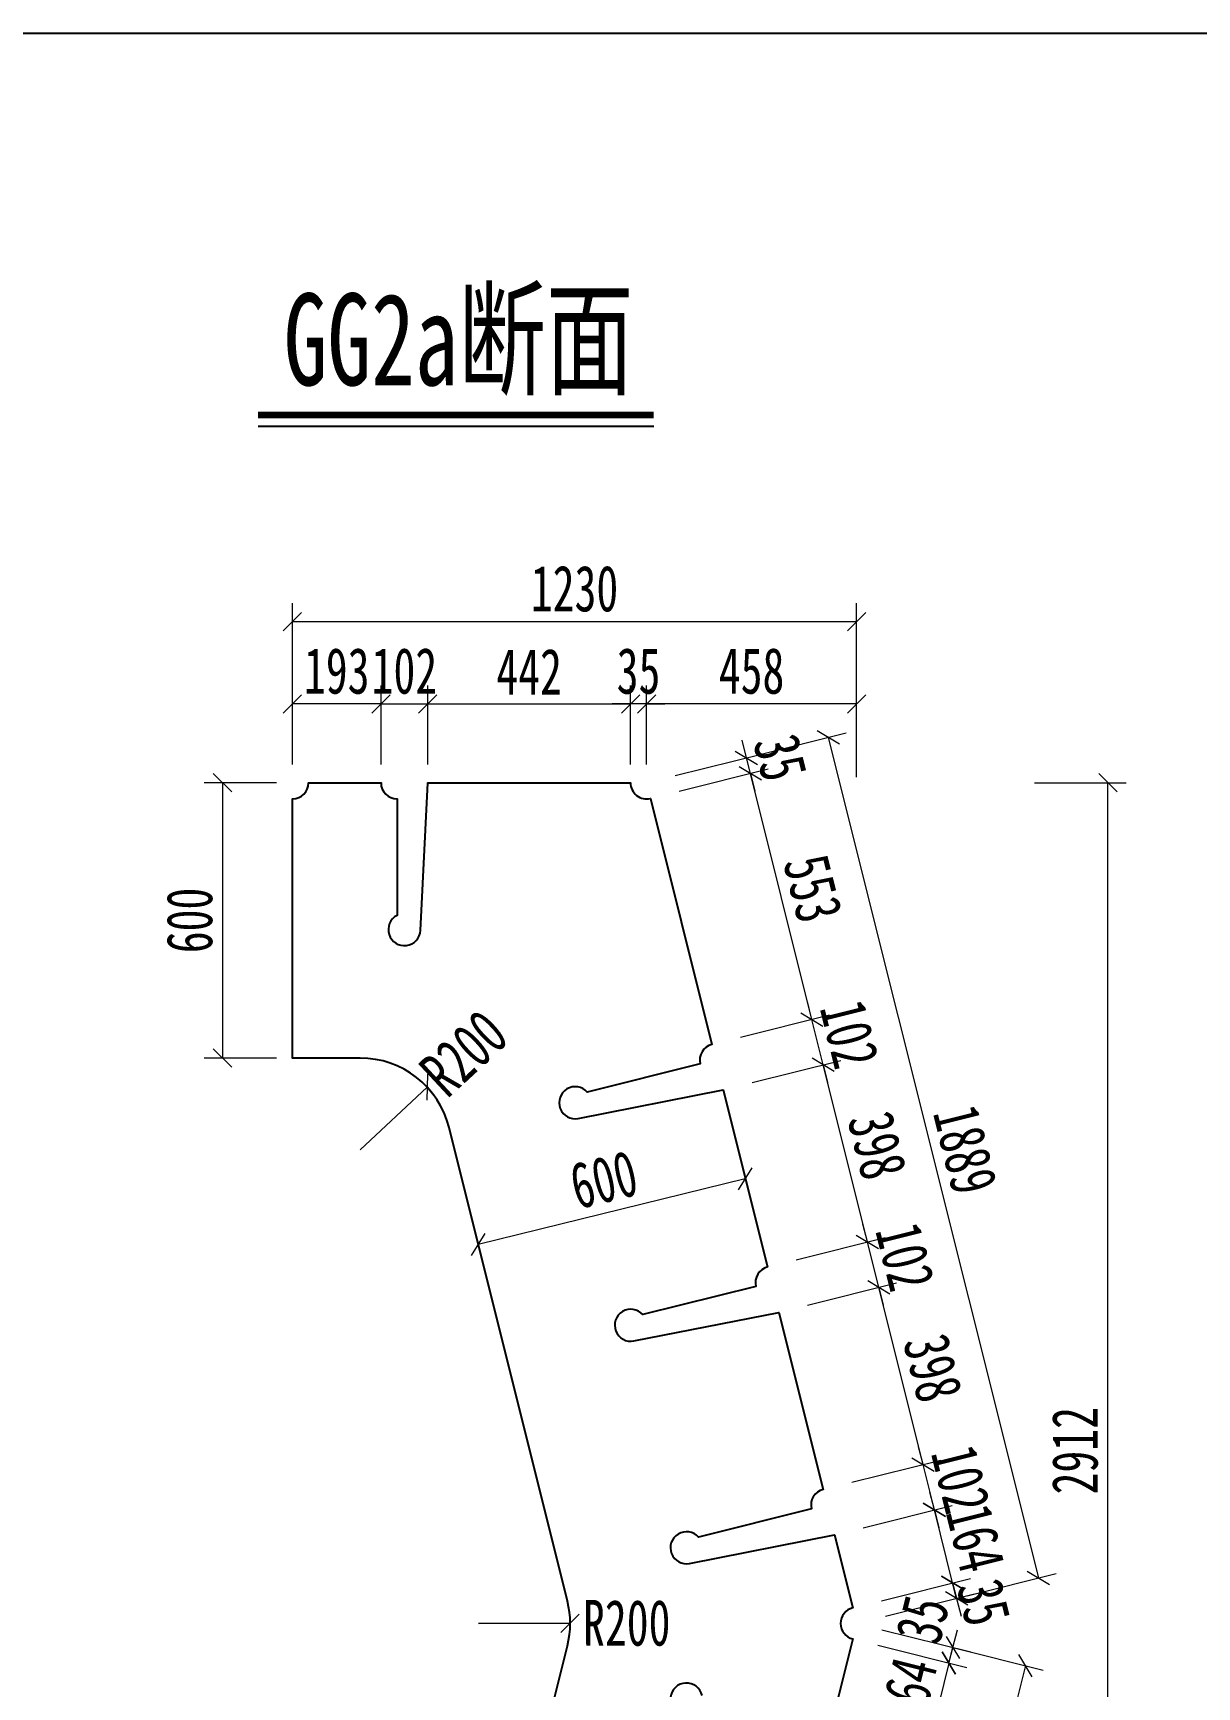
# Model space of a CAD drawing. Header units: millimetres. Extents: x -89049 to 410567, y -307459 to -100425.
# Drawn here: x 143043 to 145581, y -261359 to -257754 of the extents above; entities that cross this region are included whole.
import ezdxf
from ezdxf.enums import TextEntityAlignment as Align

# ---------------------------------------------------------------- set-up
doc = ezdxf.new("R2010")
doc.units = ezdxf.units.MM
doc.layers.get('Defpoints').update_dxf_attribs({"color": 8})
for name, color, linetype, lineweight in [('标注线及字体', 2, 'Continuous', 15), ('细实线', 4, 'Continuous', 15), ('钢板粗线', 1, 'Continuous', 25)]:
    doc.layers.add(name, color=color, linetype=linetype, lineweight=lineweight)
doc.styles.add('111', font='', dxfattribs={"width": 0.7})
doc.styles.get('111').set_extended_font_data('仿宋_GB2312')
doc.dimstyles.new('200', dxfattribs={"dimscale": 0, "dimtxt": 2.5, "dimasz": 1, "dimexe": 1, "dimexo": 1, "dimgap": 0.6, "dimtad": 1, "dimdec": 0, "dimdsep": 46, "dimtxsty": '111', "dimblk": 'OBLIQUE', "dimcen": 0, "dimclrd": 4, "dimclre": 4, "dimclrt": 4, "dimadec": 1, "dimazin": 2, "dimtfac": 1, "dimtdec": 0, "dimtix": 1, "dimtmove": 2, "dimatfit": 3, "dimfxl": 4, "dimfxlon": 1, "dimtolj": 1, "dimlwd": -1, "dimlwe": -1, "dimarcsym": 0})

# ---------------------------------------------------------------- blocks, each defined once
blk = doc.blocks.new('_Oblique')
at = {"color": 0, "linetype": 'ByBlock', "lineweight": -2}
blk.add_line((-0.5, -0.5), (0.5, 0.5), dxfattribs=at)
blk = doc.blocks.new('*D2352')
at = {"layer": 'Defpoints', "color": 0, "transparency": 16777216}
for p in [(143609, -259215.9), (143609, -259387.9), (143802, -259387.9)]:
    blk.add_point(p, dxfattribs=at)
at = {"layer": '细实线', "color": 4, "transparency": 16777216}
for p, q in [((143609, -259347.9), (143609, -259175.9)), ((143802, -259347.9), (143802, -259175.9)), ((143802, -259215.9), (143609, -259215.9))]:
    blk.add_line(p, q, dxfattribs=at)
at = {"layer": '细实线', "color": 4, "transparency": 16777216, "xscale": 40, "yscale": 40, "zscale": 40, "rotation": 180}
blk.add_blockref('_Oblique', (143609, -259215.9), dxfattribs=at)
at = {"layer": '细实线', "color": 4, "transparency": 16777216, "xscale": 40, "yscale": 40, "zscale": 40}
blk.add_blockref('_Oblique', (143802, -259215.9), dxfattribs=at)
at = {"layer": '细实线', "color": 4, "transparency": 16777216, "insert": (143705.5, -259144.4), "char_height": 100, "attachment_point": 5, "style": '111'}
blk.add_mtext('\\A1;193', dxfattribs=at)
blk = doc.blocks.new('*D2353')
at = {"layer": 'Defpoints', "color": 0, "transparency": 16777216}
for p in [(143904, -259215.9), (143802, -259387.8), (143904, -259387.8)]:
    blk.add_point(p, dxfattribs=at)
at = {"layer": '细实线', "color": 4, "transparency": 16777216}
for p, q in [((143802, -259347.8), (143802, -259175.9)), ((143904, -259347.8), (143904, -259175.9)), ((143802, -259215.9), (143762, -259215.9)), ((143802, -259215.9), (143904, -259215.9)), ((143904, -259215.9), (143944, -259215.9))]:
    blk.add_line(p, q, dxfattribs=at)
at = {"layer": '细实线', "color": 4, "transparency": 16777216, "xscale": 40, "yscale": 40, "zscale": 40}
blk.add_blockref('_Oblique', (143802, -259215.9), dxfattribs=at)
at = {"layer": '细实线', "color": 4, "transparency": 16777216, "xscale": 40, "yscale": 40, "zscale": 40, "rotation": 180}
blk.add_blockref('_Oblique', (143904, -259215.9), dxfattribs=at)
at = {"layer": '细实线', "color": 4, "transparency": 16777216, "insert": (143853, -259144.4), "char_height": 100, "attachment_point": 5, "style": '111'}
blk.add_mtext('\\A1;102', dxfattribs=at)
blk = doc.blocks.new('*D2354')
at = {"layer": 'Defpoints', "color": 0, "transparency": 16777216}
for p in [(144346, -259215.9), (143904, -259387.9), (144346, -259387.9)]:
    blk.add_point(p, dxfattribs=at)
at = {"layer": '细实线', "color": 4, "transparency": 16777216}
for p, q in [((143904, -259347.9), (143904, -259175.9)), ((144346, -259347.9), (144346, -259175.9)), ((143904, -259215.9), (144346, -259215.9))]:
    blk.add_line(p, q, dxfattribs=at)
at = {"layer": '细实线', "color": 4, "transparency": 16777216, "xscale": 40, "yscale": 40, "zscale": 40, "rotation": 180}
blk.add_blockref('_Oblique', (143904, -259215.9), dxfattribs=at)
at = {"layer": '细实线', "color": 4, "transparency": 16777216, "xscale": 40, "yscale": 40, "zscale": 40}
blk.add_blockref('_Oblique', (144346, -259215.9), dxfattribs=at)
at = {"layer": '细实线', "color": 4, "transparency": 16777216, "insert": (144125, -259145.5), "char_height": 100, "attachment_point": 5, "style": '111'}
blk.add_mtext('\\A1;442', dxfattribs=at)
blk = doc.blocks.new('*D2355')
at = {"layer": 'Defpoints', "color": 0, "transparency": 16777216}
for p in [(144346, -259215.9), (144346, -259387.8), (144381, -259387.8)]:
    blk.add_point(p, dxfattribs=at)
at = {"layer": '细实线', "color": 4, "transparency": 16777216}
for p, q in [((144346, -259347.8), (144346, -259175.9)), ((144381, -259347.8), (144381, -259175.9)), ((144346, -259215.9), (144306, -259215.9)), ((144381, -259215.9), (144346, -259215.9)), ((144381, -259215.9), (144421, -259215.9))]:
    blk.add_line(p, q, dxfattribs=at)
at = {"layer": '细实线', "color": 4, "transparency": 16777216, "xscale": 40, "yscale": 40, "zscale": 40}
blk.add_blockref('_Oblique', (144346, -259215.9), dxfattribs=at)
at = {"layer": '细实线', "color": 4, "transparency": 16777216, "xscale": 40, "yscale": 40, "zscale": 40, "rotation": 180}
blk.add_blockref('_Oblique', (144381, -259215.9), dxfattribs=at)
at = {"layer": '细实线', "color": 4, "transparency": 16777216, "insert": (144363.5, -259144.4), "char_height": 100, "attachment_point": 5, "style": '111'}
blk.add_mtext('\\A1;35', dxfattribs=at)
blk = doc.blocks.new('*D2356')
at = {"layer": 'Defpoints', "color": 0, "transparency": 16777216}
for p in [(144839, -259036.6), (144839, -259373.7), (143609, -259460.2)]:
    blk.add_point(p, dxfattribs=at)
at = {"layer": '细实线', "color": 4, "transparency": 16777216}
for p, q in [((143609, -259196.6), (143609, -258996.6)), ((144839, -259196.6), (144839, -258996.6)), ((143609, -259036.6), (144839, -259036.6))]:
    blk.add_line(p, q, dxfattribs=at)
at = {"layer": '细实线', "color": 4, "transparency": 16777216, "xscale": 40, "yscale": 40, "zscale": 40, "rotation": 180}
blk.add_blockref('_Oblique', (143609, -259036.6), dxfattribs=at)
at = {"layer": '细实线', "color": 4, "transparency": 16777216, "xscale": 40, "yscale": 40, "zscale": 40}
blk.add_blockref('_Oblique', (144839, -259036.6), dxfattribs=at)
at = {"layer": '细实线', "color": 4, "transparency": 16777216, "insert": (144224, -258965), "char_height": 100, "attachment_point": 5, "style": '111'}
blk.add_mtext('\\A1;1230', dxfattribs=at)
blk = doc.blocks.new('*D2366')
at = {"layer": 'Defpoints', "color": 0, "transparency": 16777216}
for p in [(144830.6, -261254.2), (144790.8, -261413.4), (145000.6, -261465.8)]:
    blk.add_point(p, dxfattribs=at)
at = {"layer": '细实线', "color": 4, "transparency": 16777216}
for p, q in [((144885.2, -261267.9), (145079.2, -261316.4)), ((145040.4, -261306.7), (145050.1, -261267.9)), ((145040.4, -261306.7), (145000.6, -261465.8)), ((144845.4, -261427), (145039.4, -261475.5)), ((145000.6, -261465.8), (144990.9, -261504.6))]:
    blk.add_line(p, q, dxfattribs=at)
at = {"layer": '细实线', "color": 4, "transparency": 16777216, "xscale": 40, "yscale": 40, "zscale": 40}
for p, rotation in [((145040.4, -261306.7), 255.9642839971002), ((145000.6, -261465.8), 75.96428399710024)]:
    blk.add_blockref('_Oblique', p, dxfattribs=dict(at, rotation=rotation))
at = {"layer": '细实线', "color": 4, "transparency": 16777216, "insert": (144951.1, -261368.9), "char_height": 100, "attachment_point": 5, "rotation": 75.9643, "style": '111'}
blk.add_mtext('\\A1;164', dxfattribs=at)
blk = doc.blocks.new('*D2367')
at = {"layer": 'Defpoints', "color": 0, "transparency": 16777216}
for p in [(144839, -261220.3), (144830.6, -261254.2), (145048.9, -261272.8)]:
    blk.add_point(p, dxfattribs=at)
at = {"layer": '细实线', "color": 4, "transparency": 16777216}
for p, q in [((144893.7, -261233.9), (145087.7, -261282.5)), ((145048.9, -261272.8), (145058.6, -261233.9)), ((144885.2, -261267.9), (145079.2, -261316.4)), ((145040.4, -261306.7), (145048.9, -261272.8)), ((145040.4, -261306.7), (145030.7, -261345.5))]:
    blk.add_line(p, q, dxfattribs=at)
at = {"layer": '细实线', "color": 4, "transparency": 16777216, "xscale": 40, "yscale": 40, "zscale": 40}
for p, rotation in [((145048.9, -261272.8), 255.9642839971596), ((145040.4, -261306.7), 75.96428399715961)]:
    blk.add_blockref('_Oblique', p, dxfattribs=dict(at, rotation=rotation))
at = {"layer": '细实线', "color": 4, "transparency": 16777216, "insert": (144982.8, -261212.1), "char_height": 100, "attachment_point": 5, "rotation": 75.9643, "style": '111'}
blk.add_mtext('\\A1;35', dxfattribs=at)
blk = doc.blocks.new('*D2368')
at = {"layer": 'Defpoints', "color": 0, "transparency": 16777216}
for p in [(144839, -261220.3), (144569.2, -262299.7), (144937.3, -262391.7)]:
    blk.add_point(p, dxfattribs=at)
at = {"layer": '细实线', "color": 4, "transparency": 16777216}
for p, q in [((145051.9, -261273.5), (145245.9, -261322)), ((145207.1, -261312.3), (144937.3, -262391.7)), ((144782, -262352.9), (144976.1, -262401.4))]:
    blk.add_line(p, q, dxfattribs=at)
at = {"layer": '细实线', "color": 4, "transparency": 16777216, "xscale": 40, "yscale": 40, "zscale": 40}
for p, rotation in [((145207.1, -261312.3), 75.96428399709575), ((144937.3, -262391.7), 255.9642839970957)]:
    blk.add_blockref('_Oblique', p, dxfattribs=dict(at, rotation=rotation))
at = {"layer": '细实线', "color": 4, "transparency": 16777216, "insert": (145002.8, -261834.7), "char_height": 100, "attachment_point": 5, "rotation": 75.9643, "style": '111'}
blk.add_mtext('\\A1;1113', dxfattribs=at)
blk = doc.blocks.new('*D2369')
at = {"layer": 'Defpoints', "color": 0, "transparency": 16777216}
for p in [(145048.4, -261131.9), (144830.6, -261186.3), (144839, -261220.3)]:
    blk.add_point(p, dxfattribs=at)
at = {"layer": '细实线', "color": 4, "transparency": 16777216}
for p, q in [((145048.4, -261131.9), (145038.7, -261093.1)), ((144893.2, -261170.7), (145087.2, -261122.2)), ((145056.9, -261165.8), (145048.4, -261131.9)), ((144901.7, -261204.6), (145095.7, -261156.1)), ((145056.9, -261165.8), (145066.6, -261204.6))]:
    blk.add_line(p, q, dxfattribs=at)
at = {"layer": '细实线', "color": 4, "transparency": 16777216, "xscale": 40, "yscale": 40, "zscale": 40}
for p, rotation in [((145048.4, -261131.9), 284.0358325336503), ((145056.9, -261165.8), 104.0358325336503)]:
    blk.add_blockref('_Oblique', p, dxfattribs=dict(at, rotation=rotation))
at = {"layer": '细实线', "color": 4, "transparency": 16777216, "insert": (145116.1, -261174.5), "char_height": 100, "attachment_point": 5, "rotation": 284.0358, "style": '111'}
blk.add_mtext('\\A1;35', dxfattribs=at)
blk = doc.blocks.new('*D2370')
at = {"layer": 'Defpoints', "color": 0, "transparency": 16777216}
for p in [(145008.6, -260972.8), (144790.8, -261027.3), (144830.6, -261186.3)]:
    blk.add_point(p, dxfattribs=at)
at = {"layer": '细实线', "color": 4, "transparency": 16777216}
for p, q in [((145008.6, -260972.8), (144998.9, -260934)), ((144853.4, -261011.6), (145047.4, -260963.1)), ((145048.4, -261131.9), (145008.6, -260972.8)), ((144893.2, -261170.7), (145087.2, -261122.2)), ((145048.4, -261131.9), (145058.1, -261170.7))]:
    blk.add_line(p, q, dxfattribs=at)
at = {"layer": '细实线', "color": 4, "transparency": 16777216, "xscale": 40, "yscale": 40, "zscale": 40}
for p, rotation in [((145008.6, -260972.8), 284.0358325336251), ((145048.4, -261131.9), 104.0358325336251)]:
    blk.add_blockref('_Oblique', p, dxfattribs=dict(at, rotation=rotation))
at = {"layer": '细实线', "color": 4, "transparency": 16777216, "insert": (145097.9, -261035), "char_height": 100, "attachment_point": 5, "rotation": 284.0358, "style": '111'}
blk.add_mtext('\\A1;164', dxfattribs=at)
blk = doc.blocks.new('*D2371')
at = {"layer": 'Defpoints', "color": 0, "transparency": 16777216}
for p in [(144983.9, -260873.8), (144766.1, -260928.3), (144790.8, -261027.3)]:
    blk.add_point(p, dxfattribs=at)
at = {"layer": '细实线', "color": 4, "transparency": 16777216}
for p, q in [((144983.9, -260873.8), (144974.2, -260835)), ((144828.7, -260912.6), (145022.7, -260864.1)), ((145008.6, -260972.8), (144983.9, -260873.8)), ((144853.4, -261011.6), (145047.4, -260963.1)), ((145008.6, -260972.8), (145018.3, -261011.6))]:
    blk.add_line(p, q, dxfattribs=at)
at = {"layer": '细实线', "color": 4, "transparency": 16777216, "xscale": 40, "yscale": 40, "zscale": 40}
for p, rotation in [((144983.9, -260873.8), 284.0358325336557), ((145008.6, -260972.8), 104.0358325336557)]:
    blk.add_blockref('_Oblique', p, dxfattribs=dict(at, rotation=rotation))
at = {"layer": '细实线', "color": 4, "transparency": 16777216, "insert": (145065.7, -260906), "char_height": 100, "attachment_point": 5, "rotation": 284.0358, "style": '111'}
blk.add_mtext('\\A1;102', dxfattribs=at)
blk = doc.blocks.new('*D2372')
at = {"layer": 'Defpoints', "color": 0, "transparency": 16777216}
for p in [(144887.4, -260487.7), (144669.5, -260542.2), (144766.1, -260928.3)]:
    blk.add_point(p, dxfattribs=at)
at = {"layer": '细实线', "color": 4, "transparency": 16777216}
for p, q in [((144732.1, -260526.5), (144926.2, -260478)), ((144983.9, -260873.8), (144887.4, -260487.7)), ((144828.7, -260912.6), (145022.7, -260864.1))]:
    blk.add_line(p, q, dxfattribs=at)
at = {"layer": '细实线', "color": 4, "transparency": 16777216, "xscale": 40, "yscale": 40, "zscale": 40}
for p, rotation in [((144887.4, -260487.7), 104.0358325336425), ((144983.9, -260873.8), 284.0358325336425)]:
    blk.add_blockref('_Oblique', p, dxfattribs=dict(at, rotation=rotation))
at = {"layer": '细实线', "color": 4, "transparency": 16777216, "insert": (145005.1, -260663.4), "char_height": 100, "attachment_point": 5, "rotation": 284.0358, "style": '111'}
blk.add_mtext('\\A1;398', dxfattribs=at)
blk = doc.blocks.new('*D2373')
at = {"layer": 'Defpoints', "color": 0, "transparency": 16777216}
for p in [(144862.6, -260388.8), (144644.8, -260443.2), (144669.5, -260542.2)]:
    blk.add_point(p, dxfattribs=at)
at = {"layer": '细实线', "color": 4, "transparency": 16777216}
for p, q in [((144862.6, -260388.8), (144852.9, -260350)), ((144707.4, -260427.6), (144901.4, -260379.1)), ((144887.4, -260487.7), (144862.6, -260388.8)), ((144732.1, -260526.5), (144926.2, -260478)), ((144887.4, -260487.7), (144897.1, -260526.5))]:
    blk.add_line(p, q, dxfattribs=at)
at = {"layer": '细实线', "color": 4, "transparency": 16777216, "xscale": 40, "yscale": 40, "zscale": 40}
for p, rotation in [((144862.6, -260388.8), 284.0358325336415), ((144887.4, -260487.7), 104.0358325336415)]:
    blk.add_blockref('_Oblique', p, dxfattribs=dict(at, rotation=rotation))
at = {"layer": '细实线', "color": 4, "transparency": 16777216, "insert": (144944.4, -260420.9), "char_height": 100, "attachment_point": 5, "rotation": 284.0358, "style": '111'}
blk.add_mtext('\\A1;102', dxfattribs=at)
blk = doc.blocks.new('*D2374')
at = {"layer": 'Defpoints', "color": 0, "transparency": 16777216}
for p in [(144766.1, -260002.7), (144548.3, -260057.1), (144644.8, -260443.2)]:
    blk.add_point(p, dxfattribs=at)
at = {"layer": '细实线', "color": 4, "transparency": 16777216}
for p, q in [((144610.9, -260041.5), (144804.9, -259993)), ((144862.6, -260388.8), (144766.1, -260002.7)), ((144707.4, -260427.6), (144901.4, -260379.1))]:
    blk.add_line(p, q, dxfattribs=at)
at = {"layer": '细实线', "color": 4, "transparency": 16777216, "xscale": 40, "yscale": 40, "zscale": 40}
for p, rotation in [((144766.1, -260002.7), 104.0358325336421), ((144862.6, -260388.8), 284.035832533642)]:
    blk.add_blockref('_Oblique', p, dxfattribs=dict(at, rotation=rotation))
at = {"layer": '细实线', "color": 4, "transparency": 16777216, "insert": (144883.8, -260178.4), "char_height": 100, "attachment_point": 5, "rotation": 284.0358, "style": '111'}
blk.add_mtext('\\A1;398', dxfattribs=at)
blk = doc.blocks.new('*D2375')
at = {"layer": 'Defpoints', "color": 0, "transparency": 16777216}
for p in [(144741.4, -259903.7), (144523.5, -259958.2), (144548.3, -260057.1)]:
    blk.add_point(p, dxfattribs=at)
at = {"layer": '细实线', "color": 4, "transparency": 16777216}
for p, q in [((144741.4, -259903.7), (144731.7, -259864.9)), ((144586.1, -259942.5), (144780.2, -259894)), ((144766.1, -260002.7), (144741.4, -259903.7)), ((144610.9, -260041.5), (144804.9, -259993)), ((144766.1, -260002.7), (144775.8, -260041.5))]:
    blk.add_line(p, q, dxfattribs=at)
at = {"layer": '细实线', "color": 4, "transparency": 16777216, "xscale": 40, "yscale": 40, "zscale": 40}
for p, rotation in [((144741.4, -259903.7), 284.0358325336258), ((144766.1, -260002.7), 104.0358325336257)]:
    blk.add_blockref('_Oblique', p, dxfattribs=dict(at, rotation=rotation))
at = {"layer": '细实线', "color": 4, "transparency": 16777216, "insert": (144823.2, -259935.8), "char_height": 100, "attachment_point": 5, "rotation": 284.0358, "style": '111'}
blk.add_mtext('\\A1;102', dxfattribs=at)
blk = doc.blocks.new('*D2376')
at = {"layer": 'Defpoints', "color": 0, "transparency": 16777216}
for p in [(144607.3, -259367.4), (144389.4, -259421.8), (144523.5, -259958.2)]:
    blk.add_point(p, dxfattribs=at)
at = {"layer": '细实线', "color": 4, "transparency": 16777216}
for p, q in [((144452.1, -259406.2), (144646.1, -259357.7)), ((144741.4, -259903.7), (144607.3, -259367.4)), ((144586.1, -259942.5), (144780.2, -259894))]:
    blk.add_line(p, q, dxfattribs=at)
at = {"layer": '细实线', "color": 4, "transparency": 16777216, "xscale": 40, "yscale": 40, "zscale": 40}
for p, rotation in [((144607.3, -259367.4), 104.0358325336331), ((144741.4, -259903.7), 284.0358325336331)]:
    blk.add_blockref('_Oblique', p, dxfattribs=dict(at, rotation=rotation))
at = {"layer": '细实线', "color": 4, "transparency": 16777216, "insert": (144743.8, -259618.2), "char_height": 100, "attachment_point": 5, "rotation": 284.0358, "style": '111'}
blk.add_mtext('\\A1;553', dxfattribs=at)
blk = doc.blocks.new('*D2377')
at = {"layer": 'Defpoints', "color": 0, "transparency": 16777216}
for p in [(144598.8, -259333.4), (144381, -259387.9), (144389.4, -259421.8)]:
    blk.add_point(p, dxfattribs=at)
at = {"layer": '细实线', "color": 4, "transparency": 16777216}
for p, q in [((144598.8, -259333.4), (144589.1, -259294.6)), ((144443.6, -259372.2), (144637.6, -259323.7)), ((144607.3, -259367.4), (144598.8, -259333.4)), ((144452.1, -259406.2), (144646.1, -259357.7)), ((144607.3, -259367.4), (144617, -259406.2))]:
    blk.add_line(p, q, dxfattribs=at)
at = {"layer": '细实线', "color": 4, "transparency": 16777216, "xscale": 40, "yscale": 40, "zscale": 40}
for p, rotation in [((144598.8, -259333.4), 284.0358325334307), ((144607.3, -259367.4), 104.0358325334307)]:
    blk.add_blockref('_Oblique', p, dxfattribs=dict(at, rotation=rotation))
at = {"layer": '细实线', "color": 4, "transparency": 16777216, "insert": (144672.5, -259333.1), "char_height": 100, "attachment_point": 5, "rotation": 284.0358, "style": '111'}
blk.add_mtext('\\A1;35', dxfattribs=at)
blk = doc.blocks.new('*D2378')
at = {"layer": 'Defpoints', "color": 0, "transparency": 16777216}
for p in [(144381, -259387.9), (145235.4, -261121.2), (144839, -261220.3)]:
    blk.add_point(p, dxfattribs=at)
at = {"layer": '细实线', "color": 4, "transparency": 16777216}
for p, q in [((144622.1, -259327.6), (144816.1, -259279.1)), ((144777.3, -259288.8), (145235.4, -261121.2)), ((145080.1, -261160), (145274.2, -261111.5))]:
    blk.add_line(p, q, dxfattribs=at)
at = {"layer": '细实线', "color": 4, "transparency": 16777216, "xscale": 40, "yscale": 40, "zscale": 40}
for p, rotation in [((144777.3, -259288.8), 104.0358325336375), ((145235.4, -261121.2), 284.0358325336375)]:
    blk.add_blockref('_Oblique', p, dxfattribs=dict(at, rotation=rotation))
at = {"layer": '细实线', "color": 4, "transparency": 16777216, "insert": (145075.8, -260187.7), "char_height": 100, "attachment_point": 5, "rotation": 284.0358, "style": '111'}
blk.add_mtext('\\A1;1889', dxfattribs=at)
blk = doc.blocks.new('*D2379')
at = {"layer": 'Defpoints', "color": 0, "transparency": 16777216}
for p in [(143614.5, -259387.9), (143456.4, -259987.9), (143614.5, -259987.9)]:
    blk.add_point(p, dxfattribs=at)
at = {"layer": '细实线', "color": 4, "transparency": 16777216}
for p, q in [((143574.5, -259387.9), (143416.4, -259387.9)), ((143456.4, -259387.9), (143456.4, -259987.9)), ((143574.5, -259987.9), (143416.4, -259987.9))]:
    blk.add_line(p, q, dxfattribs=at)
at = {"layer": '细实线', "color": 4, "transparency": 16777216, "xscale": 40, "yscale": 40, "zscale": 40}
for p, rotation in [((143456.4, -259387.9), 90), ((143456.4, -259987.9), 270)]:
    blk.add_blockref('_Oblique', p, dxfattribs=dict(at, rotation=rotation))
at = {"layer": '细实线', "color": 4, "transparency": 16777216, "insert": (143384.8, -259687.9), "char_height": 100, "attachment_point": 5, "rotation": 90, "style": '111'}
blk.add_mtext('\\A1;600', dxfattribs=at)
blk = doc.blocks.new('*D2380')
at = {"layer": 'Defpoints', "color": 0, "transparency": 16777216}
for p in [(144569, -260140), (143986.3, -260283), (144013.5, -260394.2)]:
    blk.add_point(p, dxfattribs=at)
at = {"layer": '细实线', "color": 4, "transparency": 16777216}
for p, q in [((144578.5, -260178.9), (144605.8, -260290)), ((144596.3, -260251.2), (144013.5, -260394.2)), ((143995.8, -260321.9), (144023.1, -260433))]:
    blk.add_line(p, q, dxfattribs=at)
at = {"layer": '细实线', "color": 4, "transparency": 16777216, "xscale": 40, "yscale": 40, "zscale": 40}
for p, rotation in [((144596.3, -260251.2), 13.78669396908339), ((144013.5, -260394.2), 193.7866939690834)]:
    blk.add_blockref('_Oblique', p, dxfattribs=dict(at, rotation=rotation))
at = {"layer": '细实线', "color": 4, "transparency": 16777216, "insert": (144287.8, -260253.2), "char_height": 100, "attachment_point": 5, "rotation": 13.7867, "style": '111'}
blk.add_mtext('\\A1;600', dxfattribs=at)
blk = doc.blocks.new('*D2381')
at = {"layer": 'Defpoints', "color": 0, "transparency": 16777216}
for p in [(143902.7, -260051.6), (143756.3, -260187.9)]:
    blk.add_point(p, dxfattribs=at)
at = {"layer": '细实线', "color": 4, "transparency": 16777216}
for p in [(143756.3, -260187.9), (143902.7, -260051.6)]:
    blk.add_line(p, (143902.7, -260051.6), dxfattribs=at)
blk.add_arc((143756.3, -260187.9), 200, 31.4788, 78.5217, dxfattribs=at)
at = {"layer": '细实线', "color": 4, "transparency": 16777216, "xscale": 40, "yscale": 40, "zscale": 40, "rotation": 222.9571023616952}
blk.add_blockref('_Oblique', (143902.7, -260051.6), dxfattribs=at)
at = {"layer": '细实线', "color": 4, "transparency": 16777216, "insert": (143982.5, -259977.3), "char_height": 100, "attachment_point": 5, "rotation": 42.9571, "style": '111'}
blk.add_mtext('\\A1;R200', dxfattribs=at)
blk = doc.blocks.new('*D2389')
at = {"layer": 'Defpoints', "color": 0, "transparency": 16777216}
for p in [(144381, -259215.9), (144381, -259387.9), (144839, -261220.3)]:
    blk.add_point(p, dxfattribs=at)
at = {"layer": '细实线', "color": 4, "transparency": 16777216}
for p, q in [((144381, -259347.9), (144381, -259175.9)), ((144839, -259375.9), (144839, -259175.9)), ((144839, -259215.9), (144381, -259215.9))]:
    blk.add_line(p, q, dxfattribs=at)
at = {"layer": '细实线', "color": 4, "transparency": 16777216, "xscale": 40, "yscale": 40, "zscale": 40, "rotation": 180}
blk.add_blockref('_Oblique', (144381, -259215.9), dxfattribs=at)
at = {"layer": '细实线', "color": 4, "transparency": 16777216, "xscale": 40, "yscale": 40, "zscale": 40}
blk.add_blockref('_Oblique', (144839, -259215.9), dxfattribs=at)
at = {"layer": '细实线', "color": 4, "transparency": 16777216, "insert": (144610, -259144.4), "char_height": 100, "attachment_point": 5, "style": '111'}
blk.add_mtext('\\A1;458', dxfattribs=at)
blk = doc.blocks.new('*D2391')
at = {"layer": 'Defpoints', "color": 0, "transparency": 16777216}
for p in [(144381, -259387.8), (145387, -259387.8), (144569.2, -262299.7)]:
    blk.add_point(p, dxfattribs=at)
at = {"layer": '细实线', "color": 4, "transparency": 16777216}
for p, q in [((145227, -259387.8), (145427, -259387.8)), ((145387, -262299.7), (145387, -259387.8)), ((145227, -262299.7), (145427, -262299.7))]:
    blk.add_line(p, q, dxfattribs=at)
at = {"layer": '细实线', "color": 4, "transparency": 16777216, "xscale": 40, "yscale": 40, "zscale": 40}
for p, rotation in [((145387, -259387.8), 90), ((145387, -262299.7), 270)]:
    blk.add_blockref('_Oblique', p, dxfattribs=dict(at, rotation=rotation))
at = {"layer": '细实线', "color": 4, "transparency": 16777216, "insert": (145315.4, -260843.8), "char_height": 100, "attachment_point": 5, "rotation": 90, "style": '111'}
blk.add_mtext('\\A1;2912', dxfattribs=at)

msp = doc.modelspace()

# ---------------------------------------------------------------- linework, layer by layer
at = {"color": 4}
msp.add_line((143533.9, -258610.4), (144396.7, -258610.4), dxfattribs=at)
at = {"color": 6, "const_width": 14.4}
msp.add_lwpolyline([(143533.8, -258586.4), (144396.7, -258586.4)], dxfattribs=at)
at = {"layer": 'Defpoints'}
msp.add_lwpolyline([(136773.4, -257753.6), (152173.4, -257753.6), (152173.4, -267985.6), (136773.4, -267985.6)], close=True, dxfattribs=at)
at = {"layer": '细实线', "color": 4}
for p, q in [((144214.4, -261219.9), (144014.4, -261220.3)), ((144014.4, -261220.3), (144214.4, -261219.9))]:
    msp.add_line(p, q, dxfattribs=at)
at = {"layer": '钢板粗线'}
for points in [[(144175, -261402.5), (144208.5, -261268.8, 0.123101), (144208.5, -261171.8), (143950.4, -260139.4, 0.344153), (143756.3, -259987.9), (143609, -259987.9), (143609, -259422.9, 0.414212), (143644, -259387.9), (143802, -259387.9, 0.414083), (143837, -259422.9), (143837, -259676.8, 1.73088), (143888, -259709.6), (143904, -259387.9), (144346, -259387.9, 0.487927), (144389.4, -259421.8), (144523.5, -259958.2, 0.414031), (144498, -260000.6), (144251.8, -260062.2, 1.730969), (144232.2, -260119.6), (144548.3, -260057.1), (144644.8, -260443.2, 0.414031), (144619.3, -260485.6), (144373, -260547.2, 1.730969), (144353.5, -260604.6), (144669.5, -260542.2), (144766.1, -260928.3, 0.414031), (144740.6, -260970.7), (144494.3, -261032.3, 1.730969), (144474.8, -261089.7), (144790.8, -261027.3), (144830.6, -261186.3, 0.780783), (144830.6, -261254.2), (144790.8, -261413.4, 0.414021)], [(144502.1, -261377.2, 1.730969), (144457.8, -261418.7)]]:
    msp.add_lwpolyline(points, format="xyb", dxfattribs=at)

# ---------------------------------------------------------------- block references
at = {"layer": '细实线', "color": 4, "xscale": 39.99999999999991, "yscale": 39.99999999999991, "zscale": 39.99999999999991, "rotation": 0.1197121971819024}
msp.add_blockref('_Oblique', (144214.4, -261219.9), dxfattribs=at)

# ---------------------------------------------------------------- texts
at = {"layer": '标注线及字体', "style": '111', "width": 0.7}
msp.add_text('GG2a断面', height=200, dxfattribs=at).set_placement((143971.3, -258418), align=Align.MIDDLE)
at = {"layer": '细实线', "color": 4, "insert": (144337.8, -261219.6), "char_height": 100, "attachment_point": 5, "rotation": 0.1197, "style": '111'}
msp.add_mtext('\\A1;R200', dxfattribs=at)

# ---------------------------------------------------------------- dimensions: what is measured, and where the dimension line sits
at = {"layer": '细实线'}
for base, p1, p2, picture, middle in [((144839, -259036.6), (143609, -259460.2), (144839, -259373.7), '*D2356', (144224, -258965)), ((143904, -259215.9), (143802, -259387.8), (143904, -259387.8), '*D2353', (143853, -259144.4)), ((144346, -259215.9), (143904, -259387.9), (144346, -259387.9), '*D2354', (144125, -259145.5)), ((144381, -259215.9), (144839, -261220.3), (144381, -259387.9), '*D2389', (144610, -259144.4))]:
    dim = msp.add_linear_dim(base=base, p1=p1, p2=p2, dimstyle='200', override={"dimscale": 40, "dimblk": 'Oblique'}, dxfattribs=at)
    dim.commit()
    dim.dimension.update_dxf_attribs({"geometry": picture, "text_midpoint": middle})
for base, p1, p2, angle, picture, middle in [((143609, -259215.9), (143802, -259387.9), (143609, -259387.9), 180, '*D2352', (143705.5, -259144.4)), ((144346, -259215.9), (144381, -259387.8), (144346, -259387.8), 180, '*D2355', (144363.5, -259144.4)), ((143456.4, -259987.9), (143614.5, -259387.9), (143614.5, -259987.9), 90, '*D2379', (143384.8, -259687.9)), ((145387, -259387.8), (144569.2, -262299.7), (144381, -259387.8), 90, '*D2391', (145315.4, -260843.8))]:
    dim = msp.add_linear_dim(base=base, p1=p1, p2=p2, angle=angle, dimstyle='200', override={"dimscale": 40, "dimblk": 'Oblique'}, dxfattribs=at)
    dim.commit()
    dim.dimension.update_dxf_attribs({"geometry": picture, "text_midpoint": middle})
for p1, p2, distance, picture, middle in [((144389.4, -259421.8), (144381, -259387.9), -224.5, '*D2377', (144672.5, -259333.1)), ((144381, -259387.9), (144839, -261220.3), 408.5, '*D2378', (145075.8, -260187.7)), ((144523.5, -259958.2), (144389.4, -259421.8), -224.5, '*D2376', (144743.8, -259618.2)), ((144548.3, -260057.1), (144523.5, -259958.2), -224.5, '*D2375', (144823.2, -259935.8)), ((144644.8, -260443.2), (144548.3, -260057.1), -224.5, '*D2374', (144883.8, -260178.4)), ((144569, -260140), (143986.3, -260283), 114.4, '*D2380', (144287.8, -260253.2)), ((144669.5, -260542.2), (144644.8, -260443.2), -224.5, '*D2373', (144944.4, -260420.9)), ((144766.1, -260928.3), (144669.5, -260542.2), -224.5, '*D2372', (145005.1, -260663.4)), ((144790.8, -261027.3), (144766.1, -260928.3), -224.5, '*D2371', (145065.7, -260906)), ((144830.6, -261186.3), (144790.8, -261027.3), -224.5, '*D2370', (145097.9, -261035)), ((144839, -261220.3), (144569.2, -262299.7), 379.4, '*D2368', (145002.8, -261834.7)), ((144830.6, -261254.2), (144790.8, -261413.4), 216.3, '*D2366', (144951.1, -261368.9))]:
    dim = msp.add_aligned_dim(p1=p1, p2=p2, distance=distance, dimstyle='200', override={"dimscale": 40, "dimblk": 'Oblique'}, dxfattribs=at)
    dim.commit()
    dim.dimension.update_dxf_attribs({"geometry": picture, "text_midpoint": middle})
dim = msp.add_radius_dim(center=(143756.3, -260187.9), mpoint=(143902.7, -260051.6), dimstyle='200', override={"dimscale": 40, "dimblk": 'Oblique'}, dxfattribs=at)
dim.commit()
dim.dimension.update_dxf_attribs({"geometry": '*D2381', "text_midpoint": (143982.5, -259977.3), "dimtype": 164})
for base, p1, p2, angle, picture, middle in [((145048.4, -261131.9), (144839, -261220.3), (144830.6, -261186.3), 104.0358, '*D2369', (145116.1, -261174.5)), ((145048.9, -261272.8), (144830.6, -261254.2), (144839, -261220.3), 75.9643, '*D2367', (144982.8, -261212.1))]:
    dim = msp.add_linear_dim(base=base, p1=p1, p2=p2, angle=angle, dimstyle='200', override={"dimscale": 40, "dimblk": 'Oblique'}, dxfattribs=at)
    dim.commit()
    dim.dimension.update_dxf_attribs({"geometry": picture, "text_midpoint": middle, "dimtype": 161})

doc.saveas('drawing.dxf')
